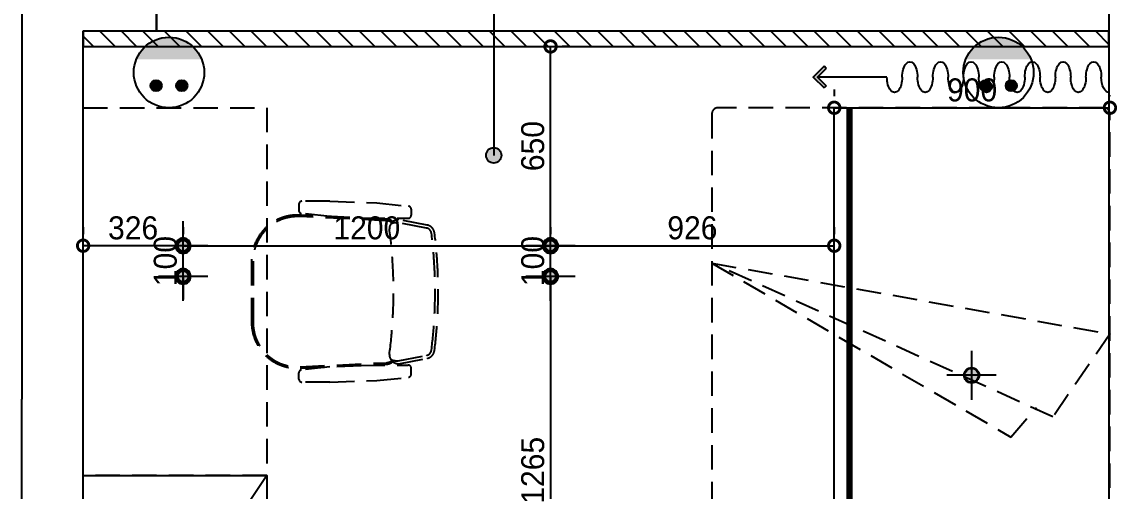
# Model space of a CAD drawing. Header units: inches. Extents: x -63256 to 33689, y -34490 to 100230.
# Drawn here: x -1960 to 1616, y -12273 to -10743 of the extents above; entities that cross this region are included whole.
import ezdxf

# ---------------------------------------------------------------- set-up
doc = ezdxf.new("R2010")
doc.units = ezdxf.units.IN
doc.header["$LTSCALE"] = 100
doc.header["$MEASUREMENT"] = 0
doc.linetypes.add('DH-HID2', pattern=[1.2, 0.8, -0.4])
doc.linetypes.add('HID', pattern=[2.5, 1.5, -1])
for name, color, linetype in [('0-ELC TEXT', 7, 'Continuous'), ('01. F-소품', 3, 'Continuous'), ('06-FUR', 6, 'Continuous'), ('06-LIGHT', 4, 'Continuous'), ('07-DIM WAL', 5, 'Continuous'), ('3.기호.계단선', 30, 'Continuous'), ('C-WIN', 4, 'Continuous'), ('FU-FURM', 251, 'DH-HID2'), ('RC-LIGHT', 7, 'Continuous'), ('도면층2', 2, 'Continuous'), ('설비', 140, 'Continuous')]:
    doc.layers.add(name, color=color, linetype=linetype)
doc.styles.add('스타일1', font='')
doc.styles.get('스타일1').set_extended_font_data('HYwulM')
doc.dimstyles.new('30', dxfattribs={"dimscale": 30, "dimtxt": 2.5, "dimasz": 2.5, "dimexe": 1.25, "dimexo": 2, "dimtad": 1, "dimdec": 0, "dimtxsty": '스타일1', "dimblk": 'DOTSMALL', "dimcen": 2.5, "dimclrd": 1, "dimclre": 1, "dimclrt": 2, "dimadec": 0, "dimazin": 0, "dimtfac": 1, "dimtix": 1, "dimtmove": 0, "dimatfit": 3, "dimldrblk": 'DOTSMALL', "dimfxl": 1.25, "dimarcsym": 0})

# ---------------------------------------------------------------- blocks, each defined once
blk = doc.blocks.new('FFSFDF')
at = {"layer": '01. F-소품'}
blk.add_hatch(color=8, dxfattribs=at).paths.add_polyline_path([(1567672.9, 1746751.1), (1567679.9, 1746744.1), (1567715.3, 1746779.4), (1567679.9, 1746814.8), (1567672.9, 1746807.7), (1567701.2, 1746779.4)])
at = {"layer": '01. F-소품', "color": 8}
for p, q in [((1567672.9, 1746807.7), (1567679.9, 1746814.8)), ((1567474.8, 1746779.4), (1567701.2, 1746779.4)), ((1567672.9, 1746751.1), (1567679.9, 1746744.1))]:
    blk.add_line(p, q, dxfattribs=at)
for points in [[(1567672.9, 1746807.7), (1567701.2, 1746779.4), (1567672.9, 1746751.1)], [(1567679.9, 1746814.8), (1567715.3, 1746779.4), (1567679.9, 1746744.1)]]:
    blk.add_lwpolyline(points, dxfattribs=at)
for centre, start_param, end_param in [((1566799.8, 1746779.4), 1.570796, 4.712389), ((1566899.8, 1746779.4), 1.570796, 4.712389), ((1566999.8, 1746779.4), 1.570796, 4.712389), ((1567099.8, 1746779.4), 1.570796, 4.712389), ((1567199.8, 1746779.4), 1.570796, 4.712389), ((1567299.8, 1746779.4), 1.570796, 4.712389), ((1567399.8, 1746779.4), 1.570796, 4.712389), ((1566749.8, 1746779.4), 6.283185, 7.853982), ((1566849.8, 1746779.4), 4.712389, 7.853982), ((1566949.8, 1746779.4), 4.712389, 7.853982), ((1567049.8, 1746779.4), 4.712389, 7.853982), ((1567149.8, 1746779.4), 4.712389, 7.853982), ((1567249.8, 1746779.4), 4.712389, 7.853982), ((1567349.8, 1746779.4), 4.712389, 7.853982), ((1567449.8, 1746779.4), 4.712389, 7.853982)]:
    blk.add_ellipse(centre, major_axis=(0, -50), ratio=0.5, start_param=start_param, end_param=end_param, dxfattribs=at)
blk = doc.blocks.new('_DOTSMALL')
at = {"color": 0, "linetype": 'ByBlock', "const_width": 0.5}
blk.add_lwpolyline([(-0.0625, 0, 1), (0.0625, 0, 1)], format="xyb", close=True, dxfattribs=at)
blk = doc.blocks.new('*D376')
at = {"layer": '07-DIM WAL', "color": 1, "lineweight": -2, "transparency": 16777216}
for p, q in [((692.5, -10962.5), (692.5, -10985)), ((1592.9, -10982.5), (1592.9, -10985)), ((692.5, -11022.5), (1592.9, -11022.5))]:
    blk.add_line(p, q, dxfattribs=at)
at = {"layer": 'Defpoints', "color": 0, "transparency": 16777216}
for p in [(692.5, -11022.5), (1592.9, -11022.5), (1592.9, -11042.5)]:
    blk.add_point(p, dxfattribs=at)
at = {"layer": '07-DIM WAL', "color": 1, "lineweight": -2, "transparency": 16777216, "xscale": 75, "yscale": 75, "zscale": 75, "rotation": 180}
blk.add_blockref('_DOTSMALL', (692.5, -11022.5), dxfattribs=at)
at = {"layer": '07-DIM WAL', "color": 1, "lineweight": -2, "transparency": 16777216, "xscale": 75, "yscale": 75, "zscale": 75}
blk.add_blockref('_DOTSMALL', (1592.9, -11022.5), dxfattribs=at)
at = {"layer": '07-DIM WAL', "color": 2, "transparency": 16777216, "insert": (1142.7, -10964.7), "char_height": 75, "attachment_point": 5, "style": '스타일1'}
blk.add_mtext('900', dxfattribs=at)
blk = doc.blocks.new('1')
at = {"linetype": 'Continuous'}
h = blk.add_hatch(color=4, dxfattribs=at)
h.dxf.hatch_style = 1
edge = h.paths.add_edge_path()
edge.add_arc((11539653.5, -14273503.8), 37.5, 0, 360)
at = {"color": 1, "linetype": 'Continuous'}
for p, q in [((11539653.5, -14273637.1), (11539653.5, -14273370.5)), ((11539520.2, -14273503.8), (11539786.8, -14273503.8))]:
    blk.add_line(p, q, dxfattribs=at)
at = {"color": 4, "linetype": 'Continuous'}
for radius in [41.5, 37.5]:
    blk.add_circle((11539653.5, -14273503.8), radius, dxfattribs=at)
blk = doc.blocks.new('*D324')
at = {"layer": '07-DIM WAL', "color": 1, "lineweight": -2, "transparency": 16777216}
for p, q in [((-233.9, -11472.5), (-233.9, -11397.5)), ((-233.9, -11572.5), (-233.9, -11472.5)), ((-173.9, -11472.5), (-196.4, -11472.5)), ((-233.9, -11572.5), (-233.9, -11647.5)), ((-173.9, -11572.5), (-196.4, -11572.5))]:
    blk.add_line(p, q, dxfattribs=at)
at = {"layer": 'Defpoints', "color": 0, "transparency": 16777216}
for p in [(-233.9, -11472.5), (-233.9, -11472.5), (-233.9, -11572.5)]:
    blk.add_point(p, dxfattribs=at)
at = {"layer": '07-DIM WAL', "color": 1, "lineweight": -2, "transparency": 16777216, "xscale": 75, "yscale": 75, "zscale": 75}
for p, rotation in [((-233.9, -11472.5), 270), ((-233.9, -11572.5), 90)]:
    blk.add_blockref('_DOTSMALL', p, dxfattribs=dict(at, rotation=rotation))
at = {"layer": '07-DIM WAL', "color": 2, "transparency": 16777216, "insert": (-291.7, -11522.5), "char_height": 75, "attachment_point": 5, "rotation": 90, "style": '스타일1'}
blk.add_mtext('100', dxfattribs=at)
blk = doc.blocks.new('*D288')
at = {"layer": '07-DIM WAL', "color": 1, "lineweight": -2, "transparency": 16777216}
for p, q in [((-1433.9, -11472.5), (-1433.9, -11397.5)), ((-1433.9, -11572.5), (-1433.9, -11472.5)), ((-1373.9, -11472.5), (-1396.4, -11472.5)), ((-1433.9, -11572.5), (-1433.9, -11647.5)), ((-1373.9, -11572.5), (-1396.4, -11572.5))]:
    blk.add_line(p, q, dxfattribs=at)
at = {"layer": 'Defpoints', "color": 0, "transparency": 16777216}
for p in [(-1433.9, -11472.5), (-1433.9, -11472.5), (-1433.9, -11572.5)]:
    blk.add_point(p, dxfattribs=at)
at = {"layer": '07-DIM WAL', "color": 1, "lineweight": -2, "transparency": 16777216, "xscale": 75, "yscale": 75, "zscale": 75}
for p, rotation in [((-1433.9, -11472.5), 270), ((-1433.9, -11572.5), 90)]:
    blk.add_blockref('_DOTSMALL', p, dxfattribs=dict(at, rotation=rotation))
at = {"layer": '07-DIM WAL', "color": 2, "transparency": 16777216, "insert": (-1491.7, -11522.5), "char_height": 75, "attachment_point": 5, "rotation": 90, "style": '스타일1'}
blk.add_mtext('100', dxfattribs=at)
blk = doc.blocks.new('*D291')
at = {"layer": '07-DIM WAL', "color": 1, "lineweight": -2, "transparency": 16777216}
for p, q in [((-1760.3, -11412.5), (-1760.3, -11435)), ((-1433.9, -11412.5), (-1433.9, -11435)), ((-1433.9, -11472.5), (-1760.3, -11472.5))]:
    blk.add_line(p, q, dxfattribs=at)
at = {"layer": 'Defpoints', "color": 0, "transparency": 16777216}
for p in [(-1760.3, -11472.5), (-1760.3, -11472.5), (-1433.9, -11472.5)]:
    blk.add_point(p, dxfattribs=at)
at = {"layer": '07-DIM WAL', "color": 1, "lineweight": -2, "transparency": 16777216, "xscale": 75, "yscale": 75, "zscale": 75, "rotation": 180}
blk.add_blockref('_DOTSMALL', (-1760.3, -11472.5), dxfattribs=at)
at = {"layer": '07-DIM WAL', "color": 1, "lineweight": -2, "transparency": 16777216, "xscale": 75, "yscale": 75, "zscale": 75}
blk.add_blockref('_DOTSMALL', (-1433.9, -11472.5), dxfattribs=at)
at = {"layer": '07-DIM WAL', "color": 2, "transparency": 16777216, "insert": (-1597.1, -11414.7), "char_height": 75, "attachment_point": 5, "style": '스타일1'}
blk.add_mtext('326', dxfattribs=at)
blk = doc.blocks.new('*D292')
at = {"layer": '07-DIM WAL', "color": 1, "lineweight": -2, "transparency": 16777216}
for p, q in [((-1433.9, -11412.5), (-1433.9, -11435)), ((-233.9, -11412.5), (-233.9, -11435)), ((-1433.9, -11472.5), (-233.9, -11472.5))]:
    blk.add_line(p, q, dxfattribs=at)
at = {"layer": 'Defpoints', "color": 0, "transparency": 16777216}
for p in [(-1433.9, -11472.5), (-233.9, -11472.5), (-233.9, -11472.5)]:
    blk.add_point(p, dxfattribs=at)
at = {"layer": '07-DIM WAL', "color": 1, "lineweight": -2, "transparency": 16777216, "xscale": 75, "yscale": 75, "zscale": 75, "rotation": 180}
blk.add_blockref('_DOTSMALL', (-1433.9, -11472.5), dxfattribs=at)
at = {"layer": '07-DIM WAL', "color": 1, "lineweight": -2, "transparency": 16777216, "xscale": 75, "yscale": 75, "zscale": 75}
blk.add_blockref('_DOTSMALL', (-233.9, -11472.5), dxfattribs=at)
at = {"layer": '07-DIM WAL', "color": 2, "transparency": 16777216, "insert": (-833.9, -11414.7), "char_height": 75, "attachment_point": 5, "style": '스타일1'}
blk.add_mtext('1200', dxfattribs=at)
blk = doc.blocks.new('*D354')
at = {"layer": '07-DIM WAL', "color": 1, "lineweight": -2, "transparency": 16777216}
for p, q in [((-233.9, -11412.5), (-233.9, -11435)), ((692.5, -11412.5), (692.5, -11435)), ((-233.9, -11472.5), (692.5, -11472.5))]:
    blk.add_line(p, q, dxfattribs=at)
at = {"layer": 'Defpoints', "color": 0, "transparency": 16777216}
for p in [(-233.9, -11472.5), (692.5, -11472.5), (692.5, -11472.5)]:
    blk.add_point(p, dxfattribs=at)
at = {"layer": '07-DIM WAL', "color": 1, "lineweight": -2, "transparency": 16777216, "xscale": 75, "yscale": 75, "zscale": 75, "rotation": 180}
blk.add_blockref('_DOTSMALL', (-233.9, -11472.5), dxfattribs=at)
at = {"layer": '07-DIM WAL', "color": 1, "lineweight": -2, "transparency": 16777216, "xscale": 75, "yscale": 75, "zscale": 75}
blk.add_blockref('_DOTSMALL', (692.5, -11472.5), dxfattribs=at)
at = {"layer": '07-DIM WAL', "color": 2, "transparency": 16777216, "insert": (229.3, -11414.6), "char_height": 75, "attachment_point": 5, "style": '스타일1'}
blk.add_mtext('926', dxfattribs=at)
blk = doc.blocks.new('*D293')
at = {"layer": '07-DIM WAL', "color": 1, "lineweight": -2, "transparency": 16777216}
for p, q in [((-233.9, -11572.5), (-233.9, -12837.5)), ((-173.9, -11572.5), (-196.4, -11572.5)), ((-173.9, -12837.5), (-196.4, -12837.5))]:
    blk.add_line(p, q, dxfattribs=at)
at = {"layer": 'Defpoints', "color": 0, "transparency": 16777216}
for p in [(-233.9, -11572.5), (-233.9, -12837.5), (-233.9, -12837.5)]:
    blk.add_point(p, dxfattribs=at)
at = {"layer": '07-DIM WAL', "color": 1, "lineweight": -2, "transparency": 16777216, "xscale": 75, "yscale": 75, "zscale": 75}
for p, rotation in [((-233.9, -11572.5), 90), ((-233.9, -12837.5), 270)]:
    blk.add_blockref('_DOTSMALL', p, dxfattribs=dict(at, rotation=rotation))
at = {"layer": '07-DIM WAL', "color": 2, "transparency": 16777216, "insert": (-291.7, -12205), "char_height": 75, "attachment_point": 5, "rotation": 90, "style": '스타일1'}
blk.add_mtext('1265', dxfattribs=at)
blk = doc.blocks.new('*D296')
at = {"layer": '07-DIM WAL', "color": 1, "lineweight": -2, "transparency": 16777216}
for p, q in [((-233.9, -11472.5), (-233.9, -10822.5)), ((-173.9, -10822.5), (-196.4, -10822.5)), ((-173.9, -11472.5), (-196.4, -11472.5))]:
    blk.add_line(p, q, dxfattribs=at)
at = {"layer": 'Defpoints', "color": 0, "transparency": 16777216}
for p in [(-233.9, -10822.5), (-233.9, -10822.5), (-233.9, -11472.5)]:
    blk.add_point(p, dxfattribs=at)
at = {"layer": '07-DIM WAL', "color": 1, "lineweight": -2, "transparency": 16777216, "xscale": 75, "yscale": 75, "zscale": 75}
for p, rotation in [((-233.9, -10822.5), 90), ((-233.9, -11472.5), 270)]:
    blk.add_blockref('_DOTSMALL', p, dxfattribs=dict(at, rotation=rotation))
at = {"layer": '07-DIM WAL', "color": 2, "transparency": 16777216, "insert": (-291.7, -11147.5), "char_height": 75, "attachment_point": 5, "rotation": 90, "style": '스타일1'}
blk.add_mtext('650', dxfattribs=at)
blk = doc.blocks.new('dfdadfs')
at = {"layer": 'C-WIN'}
blk.add_lwpolyline([(-27320.3, -110572.5), (-24210.3, -110572.5), (-24210.3, -110772.5), (-27320.3, -110772.5)], close=True, dxfattribs=at)
at = {"layer": '도면층2'}
for p, q in [((-24210.3, -110272.5), (-24210.3, -114937.5)), ((-27760.3, -110572.5), (-27760.3, -111972.5)), ((-27320.3, -110572.5), (-27320.3, -110772.5)), ((-27560.3, -114952.5), (-27560.3, -110772.5)), ((-27320.3, -110772.5), (-27560.3, -110772.5)), ((-27760.3, -120782.5), (-27760.3, -111972.5))]:
    blk.add_line(p, q, dxfattribs=at)
blk = doc.blocks.new('hfgafgf')
at = {"layer": '3.기호.계단선'}
h = blk.add_hatch(dxfattribs=at)
h.set_pattern_fill('_USER', color=256, scale=50, angle=135, pattern_type=0)
h.set_pattern_definition([(135, (89636.96, -335036.736), (-35.355339, -35.355339), [])])
h.paths.add_polyline_path([(1589.7, -110822.5), (1589.7, -110772.5), (-1760.3, -110772.5), (-1760.3, -110822.5)])
at = {"layer": '06-FUR', "color": 8}
blk.add_lwpolyline([(-1160.3, -112222.5), (-1760.3, -113122.5), (-1160.3, -113122.5)], dxfattribs=at)
blk.add_lwpolyline([(-1160.3, -114952.5), (-1760.3, -114952.5), (-1760.3, -112222.5), (-1160.3, -112222.5)], close=True, dxfattribs=at)
at = {"layer": '3.기호.계단선'}
blk.add_lwpolyline([(1589.7, -110822.5), (1589.7, -110772.5), (-1760.3, -110772.5), (-1760.3, -110822.5), (1589.7, -110822.5)], dxfattribs=at)
at = {"layer": 'FU-FURM', "color": 8}
for p, q in [((-1760.3, -112222.5), (-1760.3, -111022.5)), ((-1760.3, -111022.5), (-1160.3, -111022.5)), ((-1160.3, -111022.5), (-1160.3, -112222.5)), ((-1055.8, -111337.5), (-1055.8, -111357.6)), ((-954.6, -111327.5), (-1045.8, -111327.5)), ((-954.6, -111327.5), (-800.8, -111332.6)), ((-800.8, -111332.6), (-697.8, -111343.5)), ((-769.1, -111385.9), (-1051.7, -111372.7)), ((-954.5, -111377.2), (-1046.9, -111367.6)), ((-688.9, -111353.4), (-688.9, -111373.1)), ((-769.4, -111390.9), (-1051.9, -111377.7)), ((-855.1, -111381.9), (-698.9, -111383.1)), ((-638.8, -111414.9), (-731, -111397.3)), ((-637, -111405.1), (-729.1, -111387.5)), ((-1210.3, -111522.4), (-1210.3, -111722.5)), ((-1205.3, -111522.4), (-1205.3, -111722.5)), ((292.9, -111529), (1268.9, -112096.5)), ((1406.9, -112030.5), (292.9, -111529)), ((292.9, -111529), (1592.9, -111760.5)), ((1592.9, -111760.5), (1406.9, -112030.5)), ((-731, -111847.6), (-638.8, -111830)), ((-729.1, -111857.4), (-637, -111839.9)), ((-1051.9, -111867.3), (-769.4, -111854)), ((-1051.7, -111872.3), (-769.1, -111859)), ((-954.5, -111867.7), (-1046.9, -111877.4)), ((-855.1, -111863), (-698.9, -111861.8)), ((-688.9, -111891.5), (-688.9, -111871.8)), ((-1055.8, -111907.4), (-1055.8, -111887.3)), ((-800.8, -111912.3), (-697.8, -111901.5)), ((-954.6, -111917.4), (-1045.8, -111917.4)), ((-954.6, -111917.4), (-800.8, -111912.3)), ((1268.9, -112096.5), (1352.9, -112000.5)), ((-1160.3, -112222.5), (-1760.3, -112222.5))]:
    blk.add_line(p, q, dxfattribs=at)
blk.add_lwpolyline([(312.9, -113122.5), (1572.9, -113122.5, 0.414214), (1592.9, -113102.5), (1592.9, -111042.5, 0.414214), (1572.9, -111022.5), (312.9, -111022.5, 0.414214), (292.9, -111042.5), (292.9, -113102.5, 0.414214)], format="xyb", close=True, dxfattribs=at)
for centre, radius, start, end in [((-1045.8, -111337.5), 10, 90, 180), ((-1060.3, -111522.4), 150, 86.7077, 131.8103), ((-1045.8, -111357.6), 10, 180, 264.0228), ((-698.9, -111373.1), 10, 269.554, 0), ((-698.9, -111353.4), 10, 0, 83.9885), ((-1060.3, -111522.4), 150, 131.8103, 180), ((-1060.3, -111522.4), 145, 86.7077, 133.6028), ((-770.3, -111415.9), 25, 45.8011, 87.7173), ((-770.3, -111415.9), 30, 45.8011, 87.7173), ((-730.3, -111417.5), 30, 87.7173, 180), ((-734.9, -111446.6), 49.4, 85.4342, 115.1727), ((-642.6, -111434.5), 30, 7.1793, 79.2056), ((-1060.3, -111522.4), 145, 133.6028, 180), ((-2280.2, -111622.5), 1533.7, 352.3194, 7.6806), ((-642.6, -111434.5), 20, 7.1793, 79.2056), ((-2134.5, -111622.5), 1523.7, 352.8207, 7.1793), ((-2134.5, -111622.5), 1533.7, 352.8207, 7.1793), ((-1060.3, -111722.5), 150, 180, 228.1897), ((-1060.3, -111722.5), 145, 180, 226.3972), ((-1060.3, -111722.5), 145, 226.3972, 273.2923), ((-1060.3, -111722.5), 150, 228.1897, 273.2923), ((-730.3, -111827.4), 30, 180, 272.2827), ((-642.6, -111810.4), 20, 280.7944, 352.8207), ((-642.6, -111810.4), 30, 280.7944, 352.8207), ((-770.3, -111829), 25, 272.2827, 314.1989), ((-770.3, -111829), 30, 272.2827, 314.1989), ((-734.9, -111798.4), 49.4, 244.8273, 274.5658), ((-698.9, -111871.8), 10, 0, 90.446), ((-1045.8, -111887.3), 10, 95.9772, 180), ((-1045.8, -111907.4), 10, 180, 270), ((-698.9, -111891.5), 10, 276.0115, 0)]:
    blk.add_arc(centre, radius, start, end, dxfattribs=at)
at = {"layer": '07-DIM WAL'}
blk.add_blockref('dfdadfs', (25800, 0), dxfattribs=at)
blk = doc.blocks.new('TLSTJF')
at = {"layer": '설비'}
h = blk.add_hatch(color=10, dxfattribs=at)
edge = h.paths.add_edge_path()
edge.add_arc((-17018, -98621.5), 18.3, 0, 360)
h = blk.add_hatch(color=10, dxfattribs=at)
edge = h.paths.add_edge_path()
edge.add_arc((-16934, -98621.5), 18.3, 0, 360)
h = blk.add_hatch(color=10, dxfattribs=at)
edge = h.paths.add_edge_path()
edge.add_line((-16869.4, -98707.5), (-17082.7, -98707.5))
edge.add_ellipse((-16976, -98664.4), major_axis=(81.3, 81.3), ratio=1, start_angle=156.9578, end_angle=293.0422)
at = {"layer": '설비', "color": 10}
for centre, radius in [((-16976, -98664.4), 115), ((-17018, -98621.5), 18.3), ((-16934, -98621.5), 18.3)]:
    blk.add_circle(centre, radius, dxfattribs=at)

msp = doc.modelspace()

# ---------------------------------------------------------------- hatches: boundary and pattern name
at = {"layer": '0-ELC TEXT'}
h = msp.add_hatch(color=256, dxfattribs=at)
h.dxf.hatch_style = 1
edge = h.paths.add_edge_path()
edge.add_arc((-419.4, -11177.7), 25, -180, 180, ccw=False)

# ---------------------------------------------------------------- linework, layer by layer
msp.add_line((-419.4, -9668.6), (-419.4, -11177.7), dxfattribs=at)
msp.add_circle((-419.4, -11177.7), 25, dxfattribs=at)
at = {"layer": '06-LIGHT'}
for p, q in [((692.5, -14952.5), (692.5, -11022.5)), ((692.5, -11022.5), (1589.7, -11022.5))]:
    msp.add_line(p, q, dxfattribs=at)
at = {"layer": '06-LIGHT', "color": 10, "linetype": 'HID', "const_width": 20}
msp.add_lwpolyline([(742.5, -11022.5), (742.5, -14952.5)], dxfattribs=at)

# ---------------------------------------------------------------- block references
at = {"color": 0, "xscale": -1}
msp.add_blockref('FFSFDF', (1568339.5, -1757701.9), dxfattribs=at)
at = {"layer": '07-DIM WAL'}
msp.add_blockref('hfgafgf', (0, 100000), dxfattribs=at)
at = {"layer": 'RC-LIGHT', "xscale": -0.6024096385271789, "yscale": 0.6024096385271789, "zscale": 0.6024096385271789}
for p in [(6950164.6, 8587023.8), (6951364.6, 8587023.8), (6950164.6, 8586923.8), (6951364.6, 8586923.8)]:
    msp.add_blockref('1', p, dxfattribs=at)
at = {"layer": 'RC-LIGHT', "xscale": 0.6024096385271789, "yscale": 0.6024096385271789, "zscale": 0.6024096385271789, "rotation": 180}
msp.add_blockref('1', (6952739.6, -8610391.4), dxfattribs=at)
at = {"layer": '설비', "rotation": 180}
for p in [(-18456, -109571.9), (-15747.2, -109571.9)]:
    msp.add_blockref('TLSTJF', p, dxfattribs=at)

# ---------------------------------------------------------------- dimensions: what is measured, and where the dimension line sits
at = {"layer": '07-DIM WAL'}
for base, p1, p2, picture, middle in [((-233.9, -10822.5), (-233.9, -11472.5), (-233.9, -10822.5), '*D296', (-291.7, -11147.5)), ((-1433.9, -11472.5), (-1433.9, -11572.5), (-1433.9, -11472.5), '*D288', (-1491.7, -11522.5)), ((-233.9, -11472.5), (-233.9, -11572.5), (-233.9, -11472.5), '*D324', (-291.7, -11522.5)), ((-233.9, -12837.5), (-233.9, -11572.5), (-233.9, -12837.5), '*D293', (-291.7, -12205))]:
    dim = msp.add_linear_dim(base=base, p1=p1, p2=p2, angle=90, dimstyle='30', dxfattribs=at)
    dim.commit()
    dim.dimension.update_dxf_attribs({"geometry": picture, "text_midpoint": middle})
for base, p1, p2, picture, middle in [((1592.9, -11022.5), (692.5, -11022.5), (1592.9, -11042.5), '*D376', (1142.7, -10964.7)), ((-1760.3, -11472.5), (-1433.9, -11472.5), (-1760.3, -11472.5), '*D291', (-1597.1, -11414.7)), ((-233.9, -11472.5), (-1433.9, -11472.5), (-233.9, -11472.5), '*D292', (-833.9, -11414.7)), ((692.5, -11472.5), (-233.9, -11472.5), (692.5, -11472.5), '*D354', (229.3, -11414.6))]:
    dim = msp.add_linear_dim(base=base, p1=p1, p2=p2, dimstyle='30', dxfattribs=at)
    dim.commit()
    dim.dimension.update_dxf_attribs({"geometry": picture, "text_midpoint": middle})

doc.saveas('drawing.dxf')
